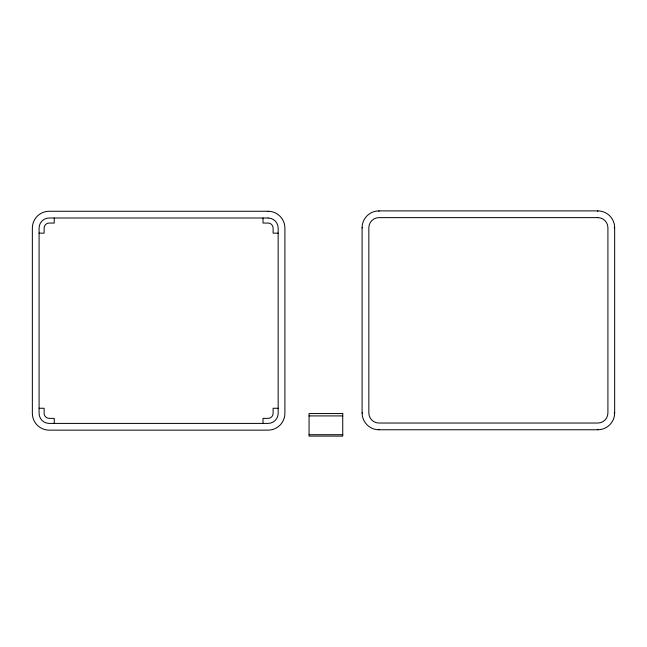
<?xml version="1.0" encoding="UTF-8"?>
<svg xmlns="http://www.w3.org/2000/svg" width="647" height="647" viewBox="0 0 647 647"><rect width="100%" height="100%" fill="white"/><g stroke="black" fill="none" stroke-linecap="round" stroke-linejoin="round"><path stroke-width="0.97" d="M378.94 210.89L597.812 210.89A16.838 16.838 0 0 1 614.65 227.728L614.65 412.932A16.838 16.838 0 0 1 597.812 429.762L378.94 429.762A16.838 16.838 0 0 1 362.102 412.932L362.102 227.728A16.838 16.838 0 0 1 378.94 210.89L378.94 211.399M362.102 227.728L362.611 227.728M614.14 227.728L614.65 227.728M39.087 233.155L44.133 233.155L44.133 228.1A5.055 5.055 0 0 1 49.188 223.053L54.235 223.053L54.235 217.999M278.161 233.155L273.115 233.155L273.115 228.1A5.055 5.055 0 0 0 268.06 223.053L263.014 223.053L263.014 217.999M39.087 408.257L44.133 408.257L44.133 413.304A5.055 5.055 0 0 0 49.188 418.358L54.235 418.358L54.235 423.405M278.161 408.257L273.115 408.257L273.115 413.304A5.055 5.055 0 0 1 268.06 418.358L263.014 418.358L263.014 423.405M362.102 412.932L362.611 412.932M614.14 412.932L614.65 412.932M309.064 415.908L342.74 415.908M309.064 434.695L342.74 434.695M597.812 210.89L597.812 211.399M597.812 429.252L597.812 429.762M378.94 429.252L378.94 429.762M268.06 211.262L49.188 211.262A16.838 16.838 0 0 0 32.35 228.1L32.35 413.304A16.838 16.838 0 0 0 49.188 430.142L268.06 430.142A16.838 16.838 0 0 0 284.898 413.304L284.898 228.1A16.838 16.838 0 0 0 268.06 211.262M597.812 217.627L378.94 217.627A10.101 10.101 0 0 0 368.839 227.728L368.839 412.932A10.101 10.101 0 0 0 378.94 423.033L597.812 423.033A10.101 10.101 0 0 0 607.913 412.932L607.913 227.728A10.101 10.101 0 0 0 597.812 217.627M268.06 217.999L49.188 217.999A10.101 10.101 0 0 0 39.087 228.1L39.087 413.304A10.101 10.101 0 0 0 49.188 423.405L268.06 423.405A10.101 10.101 0 0 0 278.161 413.304L278.161 228.1A10.101 10.101 0 0 0 268.06 217.999M342.74 413.554L309.064 413.554L309.064 436.11L342.74 436.11L342.74 413.554"/></g></svg>
